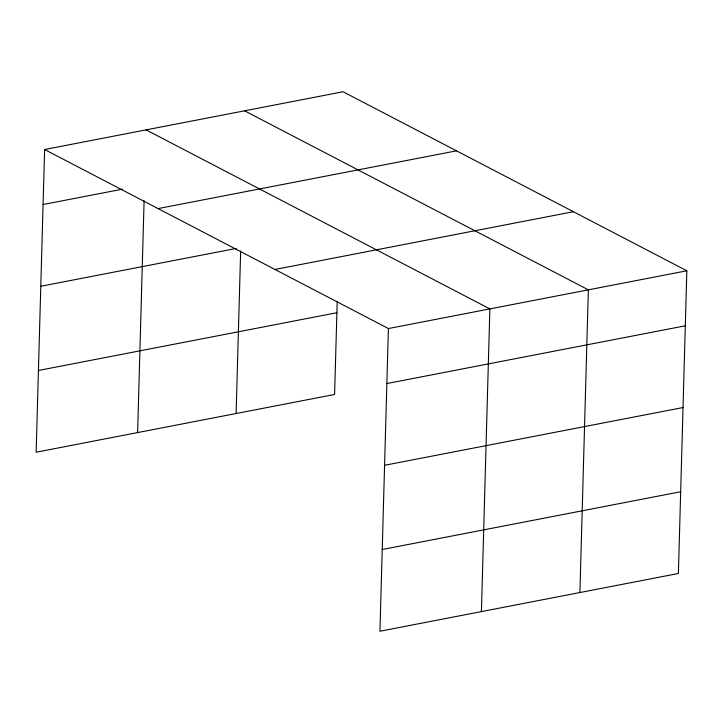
<?xml version="1.0" encoding="UTF-8"?>
<svg xmlns="http://www.w3.org/2000/svg" width="723" height="723" viewBox="0 0 723 723"><rect width="100%" height="100%" fill="white"/><g stroke="black" fill="none" stroke-linecap="round" stroke-linejoin="round"><path stroke-width="1.08" d="M44.609 149.516L388.396 328.54L379.946 631.242L678.391 573.484L686.85 270.782L343.054 91.758L44.609 149.516L36.15 452.218L334.604 394.46L337.198 301.491M137.623 432.58L144.103 200.56M236.114 413.52L240.651 250.935M481.419 611.604L489.869 308.902L146.082 129.878M579.909 592.544L588.359 289.842L244.573 110.818M43.073 204.528L122.485 189.155M158.057 208.595L456.511 150.836M40.786 286.263L236.322 248.423M274.948 269.462L573.402 211.703M38.436 370.483L336.882 312.725M388.396 328.54L686.85 270.782M386.859 383.551L685.314 325.793M384.573 465.287L683.027 407.528M382.223 549.507L680.677 491.748"/></g></svg>
